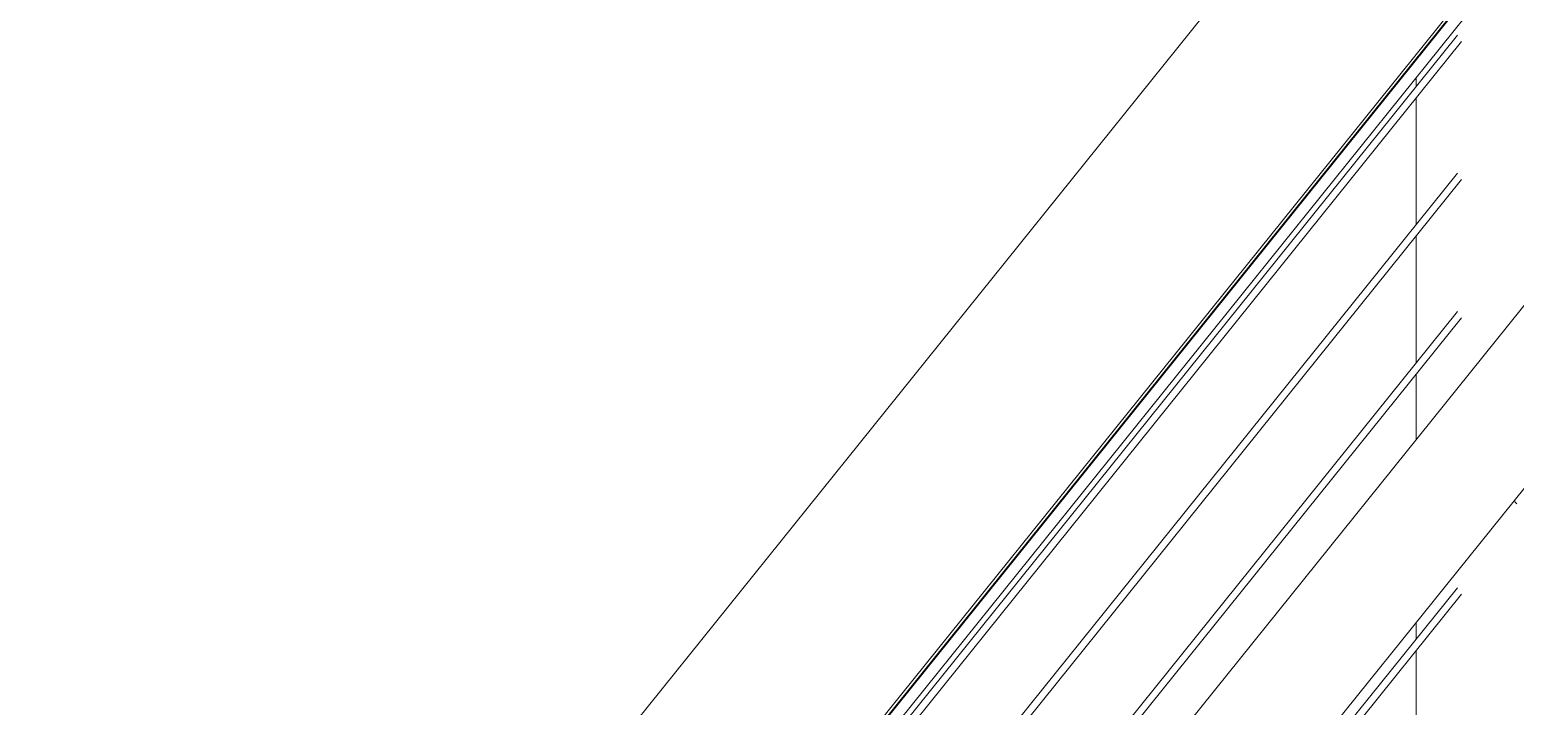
# Model space of a CAD drawing. Header units: inches. Extents: x 0.03 to 2.74, y 0.01 to 1.91.
# Drawn here: x 0.1666 to 0.2746, y 0.477 to 0.5262 of the extents above; entities that cross this region are included whole.
import ezdxf

# ---------------------------------------------------------------- set-up
doc = ezdxf.new("R2010")
doc.units = ezdxf.units.IN
doc.header["$MEASUREMENT"] = 0

msp = doc.modelspace()

# ---------------------------------------------------------------- linework, layer by layer
at = {"linetype": 'Continuous', "lineweight": 15}
for p, q in [((0.3675282798055092, 0.6709984861717827), (0.1666186985616224, 0.4210688641144789)), ((0.3785636259328151, 0.6623621443081275), (0.1776540377750752, 0.4124325207544982)), ((0.3785926226327256, 0.6623208730026611), (0.1776830206472795, 0.412391251446295)), ((0.1777568329429984, 0.4128781000727161), (0.3786664211007383, 0.6628077176384486)), ((0.1781674328510307, 0.4116925530597294), (0.3790770348364768, 0.6616221736181127)), ((0.3570284461702328, 0.6078743357713087), (0.2065555062729919, 0.4206874311410502)), ((0.2130521221681622, 0.415468378546371), (0.3635234165683648, 0.60265325243604)), ((0.2704031144144123, 0.5257890546317272), (0.19017526081413, 0.4259863641073257)), ((0.19017526081413, 0.4251550657735482), (0.270700271820744, 0.5253274156731067)), ((0.267411580057189, 0.522711418181899), (0.267411580057189, 0.5220676114957851)), ((0.267411580057189, 0.5212363157775913), (0.267411580057189, 0.5120215893242781)), ((0.2704031144144123, 0.5157430284682891), (0.19017526081413, 0.4159403401893489)), ((0.19017526081413, 0.4151090421050672), (0.270700271820744, 0.5152813935015997)), ((0.267411580057189, 0.5111902896141532), (0.267411580057189, 0.5019755671527713)), ((0.2704031144144123, 0.5056970062967822), (0.1923529862642549, 0.4086033952072113)), ((0.1949348955667333, 0.41098395754388), (0.270700271820744, 0.5052353673381617)), ((0.267411580057189, 0.5011442674426463), (0.267411580057189, 0.4963918035052237)), ((0.2704031144144123, 0.4856049579618372), (0.2114775059518467, 0.4123020680116196)), ((0.2119339585336527, 0.4120385835498083), (0.270700271820744, 0.4851433209991822)), ((0.267411580057189, 0.4830910291008645), (0.267411580057189, 0.4818835188178261)), ((0.267411580057189, 0.481052220105684), (0.267411580057189, 0.4718374946503536))]:
    msp.add_line(p, q, dxfattribs=at)
msp.add_arc((0.2749193100140324, 0.491996947637794), 0.0003498003666097355, 180.2476679153413, 238.2096116879302, dxfattribs=at)

doc.saveas('drawing.dxf')
